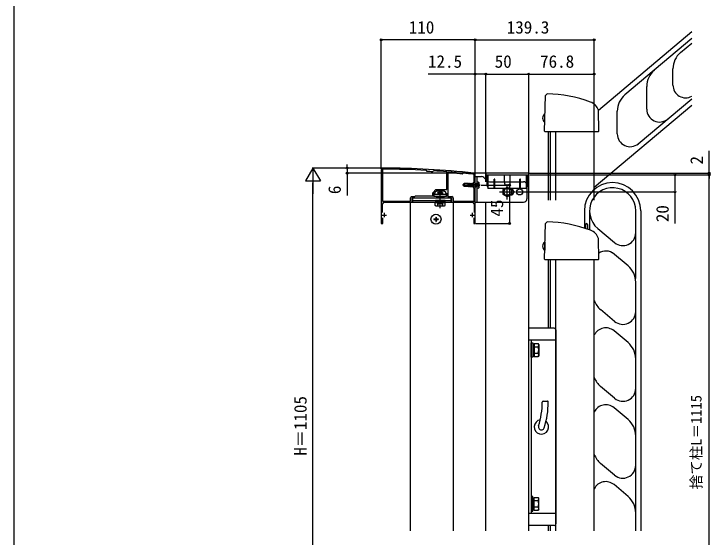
# Model space of a CAD drawing. Units: millimetres, scale not verified. Extents: x -875 to 875, y -1303 to 1295.
# Drawn here: x -875 to -60, y -838 to -225 of the extents above; entities that cross this region are included whole.
import ezdxf
from ezdxf.enums import TextEntityAlignment as Align

# ---------------------------------------------------------------- set-up
doc = ezdxf.new("R2010")
doc.units = ezdxf.units.MM
doc.header["$LTSCALE"] = 8
for name, color, linetype in [('0-2_YKK_11', 7, 'Continuous'), ('0-4_YKK_12', 2, 'Continuous'), ('0-5_YKK_13', 4, 'Continuous'), ('0-6_YKK_D', 6, 'Continuous'), ('0-7_YKK_ZWAK', 7, 'Continuous')]:
    doc.layers.add(name, color=color, linetype=linetype)
doc.styles.add('ＭＳ ゴシック', font='')
doc.styles.get('ＭＳ ゴシック').set_extended_font_data('MS Gothic')

msp = doc.modelspace()

# ---------------------------------------------------------------- linework, layer by layer
at = {"layer": '0-2_YKK_11'}
for p, q in [((-366.976, -410.151), (-367.3, -410.45)), ((-443.5, -457.641), (-443.5, -447.7)), ((-336.5, -447.7), (-336.5, -457.641)), ((-444, -460.7), (-439, -460.7)), ((-441.5, -458.2), (-441.5, -463.2)), ((-341, -460.7), (-336, -460.7)), ((-338.5, -458.2), (-338.5, -463.2))]:
    msp.add_line(p, q, dxfattribs=at)
for points in [[(-445, -407.7), (-445, -470.7), (-443.3, -470.7), (-443.3, -463.862)], [(-443.7, -408.001), (-443.7, -444.4), (-411, -444.4), (-411, -440.7)], [(-409.5, -439.2), (-406, -439.2), (-405, -438.2), (-384.7, -438.2), (-384.7, -434.703), (-380.997, -431), (-376, -431), (-368.3, -431), (-368.3, -410.324), (-368.577, -410.025)], [(-391.015, -409.729), (-391.223, -409.629), (-392.182, -408.552), (-392.39, -408.452)], [(-383.763, -408.956), (-383.981, -409.031), (-385.057, -409.989), (-385.275, -410.064)], [(-367.3, -410.45), (-367.3, -439.2), (-362.5, -439.2)], [(-361, -440.7), (-361, -444.4), (-336.5, -444.4), (-336.5, -429.2), (-337, -428.7), (-337, -422.7), (-336.5, -422.2), (-336.5, -413.947)], [(-348.827, -411.764), (-349.048, -411.832), (-350.244, -412.825), (-356.218, -412.271), (-357.218, -411.066), (-357.422, -410.959)], [(-336.7, -463.862), (-336.7, -470.7), (-335, -470.7), (-335, -413.7)], [(-441.5, -445.7), (-409, -445.7), (-409, -440.7), (-380, -440.7), (-380, -439.2), (-383.5, -439.2), (-383.5, -435.2), (-382, -435.2), (-382, -433.7), (-380.5, -432.2), (-376.458, -432.2), (-376.275, -432.08), (-375.725, -432.08), (-375.542, -432.2), (-371.5, -432.2), (-370, -433.7), (-370, -435.2), (-368.5, -435.2), (-368.5, -439.2), (-372, -439.2), (-372, -440.7), (-363, -440.7), (-363, -445.7), (-338.5, -445.7)]]:
    msp.add_lwpolyline(points, dxfattribs=at)
for centre, radius, start, end in [((-443, -407.7), 2, 89.80939, 179.99999), ((-442.7, -408.001), 1, 89.79207, 179.99998), ((-446.32, -1405.691), 999.997, 83.71122, 89.80938), ((-446.32, -1405.685), 998.69, 86.90445, 89.7921), ((-446.319, -1405.677), 997.482, 86.49138, 86.82169), ((-446.319, -1405.681), 998.686, 85.53529, 86.4087), ((-446.317, -1405.654), 998.659, 84.8931, 85.4432), ((-446.321, -1405.695), 998.701, 83.73822, 84.39786), ((-337.5, -413.947), 1, 360, 83.73824), ((-337, -413.7), 2, 359.99999, 83.71124), ((-409.5, -440.7), 1.5, 90.00001, 179.99999), ((-362.5, -440.7), 1.5, 0.00001, 89.99999), ((-441.5, -447.7), 2, 90.00001, 179.99999), ((-338.5, -447.7), 2, 0.00001, 89.99999)]:
    msp.add_arc(centre, radius, start, end, dxfattribs=at)
at = {"layer": '0-4_YKK_12'}
for p, q in [((-322.5, -421.697), (-322.5, -413.7)), ((-272.5, -830.2), (-272.5, -413.7)), ((-411, -445.7), (-381.75, -445.7)), ((-411, -830.2), (-411, -445.7)), ((-322.5, -830.2), (-322.5, -445.7))]:
    msp.add_line(p, q, dxfattribs=at)
msp.add_lwpolyline([(-370.25, -445.7), (-361, -445.7), (-361, -830.2)], dxfattribs=at)
at = {"layer": '0-5_YKK_13'}
for p, q in [((-81.541, -246.38), (-190.971, -338.203)), ((-81.541, -254.212), (-159.869, -319.937)), ((-94.755, -270.522), (-81.541, -259.434)), ((-103.685, -308.507), (-103.685, -289.673)), ((-134.327, -336.829), (-134.327, -310.163)), ((-254, -362.487), (-252.907, -320.76)), ((-252.907, -320.76), (-250.855, -318.8)), ((-144.193, -377.275), (-81.541, -324.704)), ((-81.541, -332.537), (-195.705, -428.331)), ((-190.335, -362.487), (-190.973, -338.124)), ((-168.799, -365.755), (-168.799, -339.088)), ((-253.804, -342.339), (-253.804, -352.04)), ((-253.564, -345.09), (-253.804, -345.09)), ((-253.674, -349.29), (-253.804, -349.29)), ((-253.318, -363.17), (-254, -362.487)), ((-191.018, -363.17), (-253.318, -363.17)), ((-249.3, -443.17), (-249.3, -363.17)), ((-247.1, -443.17), (-247.1, -363.17)), ((-240.7, -443.17), (-240.7, -363.17)), ((-195.7, -443.17), (-195.7, -363.17)), ((-190.335, -362.487), (-191.018, -363.17)), ((-322.7, -413.7), (-322.7, -412.7)), ((-322.7, -413.7), (-272.3, -413.7)), ((-273.3, -411.7), (-321.7, -411.7)), ((-321.2, -426.403), (-321.2, -413.7)), ((-301, -422.7), (-301, -413.7)), ((-294, -422.7), (-294, -413.7)), ((-275, -429.7), (-275, -413.7)), ((-273.8, -426.403), (-273.8, -413.7)), ((-272.3, -413.7), (-272.3, -412.7)), ((-341.57, -427.8), (-342.361, -423.6)), ((-341.47, -427.8), (-342.261, -423.6)), ((-341.9, -424.225), (-342.261, -423.6)), ((-340.17, -427.8), (-340.961, -423.6)), ((-340.07, -427.8), (-340.861, -423.6)), ((-340.5, -424.225), (-340.861, -423.6)), ((-339.922, -424.225), (-339.561, -423.6)), ((-338.77, -427.8), (-339.561, -423.6)), ((-339.561, -423.6), (-339.461, -423.6)), ((-338.67, -427.8), (-339.461, -423.6)), ((-339.1, -424.225), (-339.461, -423.6)), ((-338.522, -424.225), (-338.161, -423.6)), ((-337.37, -427.8), (-338.161, -423.6)), ((-338.161, -423.6), (-338.061, -423.6)), ((-337.27, -427.8), (-338.061, -423.6)), ((-337.7, -424.225), (-338.061, -423.6)), ((-335, -445.7), (-335, -415.7)), ((-335, -415.7), (-327.657, -415.7)), ((-334.322, -424.225), (-333.961, -423.6)), ((-333.961, -423.6), (-333.861, -423.6)), ((-333.5, -426.049), (-333.961, -423.6)), ((-333.5, -424.225), (-333.861, -423.6)), ((-333.5, -425.517), (-333.861, -423.6)), ((-333, -415.7), (-333, -445.7)), ((-331.52, -422.096), (-333, -421.7)), ((-333, -421.7), (-333, -429.7)), ((-330.433, -423.5), (-332.364, -424.442)), ((-321.171, -420.528), (-324.828, -416.872)), ((-318.343, -421.7), (-278.5, -421.7)), ((-313, -429.7), (-313, -418.7)), ((-312, -418.7), (-313, -418.7)), ((-312, -429.7), (-312, -418.7)), ((-283, -429.7), (-283, -418.7)), ((-282, -418.7), (-283, -418.7)), ((-282, -429.7), (-282, -418.7)), ((-376, -452.822), (-376, -431.411)), ((-329.2, -425.7), (-350, -425.7)), ((-349, -425.7), (-347.938, -424)), ((-349, -425.7), (-347.938, -427.4)), ((-348.773, -425.604), (-343.5, -427.017)), ((-343.5, -424), (-347.938, -424)), ((-343.5, -427.4), (-347.938, -427.4)), ((-343.5, -427.4), (-343.5, -424)), ((-343.3, -424.225), (-343.5, -424)), ((-342.87, -427.8), (-343.5, -424.455)), ((-342.97, -427.8), (-343.5, -424.986)), ((-343.5, -426.545), (-343.331, -427.175)), ((-343.5, -427.175), (-343.331, -427.175)), ((-343.331, -427.175), (-342.97, -427.8)), ((-343.3, -424.225), (-342.722, -424.225)), ((-342.509, -427.175), (-343.3, -424.225)), ((-342.97, -427.8), (-342.87, -427.8)), ((-342.509, -427.175), (-342.87, -427.8)), ((-342.722, -424.225), (-341.931, -427.175)), ((-342.509, -427.175), (-341.931, -427.175)), ((-341.931, -427.175), (-341.57, -427.8)), ((-341.109, -427.175), (-341.9, -424.225)), ((-341.9, -424.225), (-341.322, -424.225)), ((-341.57, -427.8), (-341.47, -427.8)), ((-341.109, -427.175), (-341.47, -427.8)), ((-341.322, -424.225), (-340.531, -427.175)), ((-341.109, -427.175), (-339.131, -427.175)), ((-340.531, -427.175), (-340.17, -427.8)), ((-339.709, -427.175), (-340.5, -424.225)), ((-340.5, -424.225), (-339.922, -424.225)), ((-340.17, -427.8), (-340.07, -427.8)), ((-339.709, -427.175), (-340.07, -427.8)), ((-339.922, -424.225), (-339.131, -427.175)), ((-338.309, -427.175), (-339.1, -424.225)), ((-339.1, -424.225), (-338.522, -424.225)), ((-338.309, -427.175), (-338.67, -427.8)), ((-338.522, -424.225), (-337.731, -427.175)), ((-338.309, -427.175), (-337.731, -427.175)), ((-337.731, -427.175), (-337.37, -427.8)), ((-337, -426.837), (-337.7, -424.225)), ((-337.7, -424.225), (-337.122, -424.225)), ((-337.37, -427.8), (-337.27, -427.8)), ((-337, -427.332), (-337.27, -427.8)), ((-337.122, -424.225), (-337, -424.015)), ((-337.122, -424.225), (-337, -424.679)), ((-334.47, -427.8), (-335, -424.985)), ((-334.57, -427.8), (-335, -425.516)), ((-335, -426.918), (-334.931, -427.175)), ((-335, -427.175), (-334.931, -427.175)), ((-334.9, -424.225), (-334.322, -424.225)), ((-334.109, -427.175), (-334.47, -427.8)), ((-334.322, -424.225), (-333.531, -427.175)), ((-334.109, -427.175), (-333.5, -427.175)), ((-333.4, -424), (-333.5, -424)), ((-333.5, -427.4), (-333.5, -424)), ((-333.4, -427.4), (-333.5, -427.4)), ((-332.364, -424.442), (-333.033, -425.7)), ((-331.52, -429.304), (-333, -429.7)), ((-321.2, -426.403), (-320, -429.7)), ((-296, -430.2), (-298.5, -430.2)), ((-297.5, -442.7), (-297.5, -424.7)), ((-296, -430.2), (-293.5, -430.2)), ((-273.8, -426.403), (-275, -429.7)), ((-274.5, -425.7), (-274.5, -441.7)), ((-379, -435), (-378, -434)), ((-379, -435), (-373, -435)), ((-379, -435), (-379, -436.3)), ((-379, -439.2), (-379, -439.9)), ((-379, -439.9), (-373, -439.9)), ((-379, -439.9), (-378.538, -440.7)), ((-378.46, -434.46), (-378.46, -436.3)), ((-378.46, -439.2), (-378.46, -440.7)), ((-374, -434), (-378, -434)), ((-373, -435), (-374, -434)), ((-373.54, -434.46), (-373.54, -436.3)), ((-373.54, -439.2), (-373.54, -440.7)), ((-373, -439.9), (-373.462, -440.7)), ((-373, -436.3), (-373, -435)), ((-373, -439.9), (-373, -439.2)), ((-306.5, -433.7), (-288.5, -433.7)), ((-298.5, -437.2), (-296, -437.2)), ((-293.5, -437.2), (-296, -437.2)), ((-408.5, -440.7), (-408.5, -445.7)), ((-408.5, -440.7), (-363.5, -440.7)), ((-408.5, -443.7), (-363.5, -443.7)), ((-408.5, -445.7), (-381.75, -445.7)), ((-381, -446), (-381.774, -446.447)), ((-381.773, -449.554), (-381.773, -446.447)), ((-370.25, -443.7), (-381.75, -443.7)), ((-381.75, -444.5), (-381.75, -446)), ((-381.75, -444.5), (-370.25, -444.5)), ((-381.75, -446), (-370.25, -446)), ((-381, -446), (-371, -446)), ((-378.887, -449.554), (-378.887, -446.447)), ((-373.113, -449.554), (-373.113, -446.447)), ((-371, -446), (-370.227, -446.447)), ((-370.25, -446), (-370.25, -444.5)), ((-370.25, -445.7), (-363.5, -445.7)), ((-370.227, -449.554), (-370.227, -446.447)), ((-363.5, -440.7), (-363.5, -445.7)), ((-335, -445.7), (-278.5, -445.7)), ((-381, -450), (-381.774, -449.554)), ((-381, -450), (-371, -450)), ((-371, -450), (-370.227, -449.554)), ((-207.263, -455.77), (-207.263, -475.966)), ((-201.263, -455.77), (-201.263, -478.001)), ((-141.263, -455.77), (-141.263, -830.2)), ((-381.35, -463.2), (-380.65, -463.2)), ((-381.35, -463.2), (-381.35, -464.85)), ((-380.65, -463.2), (-380.65, -464.85)), ((-383.5, -465.35), (-383.5, -466.05)), ((-383.5, -465.35), (-381.85, -465.35)), ((-383.5, -466.05), (-381.85, -466.05)), ((-381.35, -466.55), (-381.35, -468.2)), ((-381.35, -468.2), (-380.65, -468.2)), ((-380.65, -466.55), (-380.65, -468.2)), ((-380.15, -465.35), (-378.5, -465.35)), ((-380.15, -466.05), (-378.5, -466.05)), ((-378.5, -465.35), (-378.5, -466.05)), ((-254, -512.487), (-252.907, -470.76)), ((-252.907, -470.76), (-250.855, -468.8)), ((-205.763, -476.449), (-205.763, -471.77)), ((-203.763, -471.77), (-203.763, -477.12)), ((-191.618, -476.453), (-171.905, -492.995)), ((-190.335, -512.487), (-190.973, -488.124)), ((-253.784, -492.319), (-253.784, -502.02)), ((-253.544, -495.07), (-253.784, -495.07)), ((-253.654, -499.27), (-253.784, -499.27)), ((-156.193, -520.092), (-174.263, -504.93)), ((-253.318, -513.17), (-254, -512.487)), ((-191.018, -513.17), (-253.318, -513.17)), ((-249.3, -593.17), (-249.3, -513.17)), ((-247.1, -593.17), (-247.1, -513.17)), ((-240.7, -830.2), (-240.7, -513.17)), ((-195.7, -830.2), (-195.7, -513.17)), ((-190.335, -512.487), (-191.018, -513.17)), ((-147.263, -573.742), (-147.263, -539.195)), ((-171.905, -585.233), (-188.333, -571.448)), ((-147.263, -629.195), (-147.263, -573.742)), ((-242.7, -593.2), (-272.5, -593.2)), ((-240.7, -595.2), (-240.7, -822.2)), ((-156.193, -610.092), (-172.621, -596.307)), ((-240.7, -607.2), (-272.6, -607.2)), ((-269.4, -607.2), (-269.4, -810.2)), ((-267.8, -611.65), (-266.2, -611.65)), ((-266.2, -618.45), (-267.8, -618.45)), ((-266.2, -618.95), (-267.8, -618.95)), ((-266.2, -611.194), (-261.28, -611.194)), ((-266.2, -611.194), (-266.2, -626.206)), ((-266.2, -614.7), (-266.2, -622.7)), ((-266.2, -614.947), (-261.28, -614.947)), ((-260.7, -612.2), (-261.28, -611.194)), ((-260.7, -612.2), (-260.7, -625.2)), ((-267.8, -625.75), (-266.2, -625.75)), ((-266.2, -622.453), (-261.28, -622.453)), ((-266.2, -626.206), (-261.28, -626.206)), ((-260.7, -625.2), (-261.28, -626.206)), ((-147.263, -663.742), (-147.263, -629.195)), ((-171.905, -675.233), (-188.333, -661.448)), ((-147.263, -719.195), (-147.263, -663.742)), ((-255.596, -678.7), (-250.596, -678.7)), ((-156.193, -700.092), (-172.621, -686.307)), ((-147.263, -753.742), (-147.263, -719.195)), ((-171.905, -765.233), (-188.333, -751.448)), ((-147.263, -809.195), (-147.263, -753.742)), ((-156.193, -790.092), (-172.621, -776.307)), ((-267.8, -791.65), (-266.2, -791.65)), ((-266.2, -798.45), (-267.8, -798.45)), ((-266.2, -791.194), (-261.28, -791.194)), ((-266.2, -806.206), (-266.2, -791.194)), ((-266.2, -802.7), (-266.2, -794.7)), ((-266.2, -794.947), (-261.28, -794.947)), ((-260.7, -792.2), (-261.28, -791.194)), ((-260.7, -805.2), (-260.7, -792.2)), ((-266.2, -798.95), (-267.8, -798.95)), ((-267.8, -805.75), (-266.2, -805.75)), ((-266.2, -802.453), (-261.28, -802.453)), ((-266.2, -806.206), (-261.28, -806.206)), ((-260.7, -805.2), (-261.28, -806.206)), ((-240.7, -810.2), (-272.6, -810.2)), ((-147.263, -830.2), (-147.263, -809.195)), ((-242.7, -824.2), (-272.5, -824.2)), ((-249.3, -830.2), (-249.3, -824.17)), ((-247.1, -830.2), (-247.1, -824.17))]:
    msp.add_line(p, q, dxfattribs=at)
for points in [[(-275, -429.7), (-320, -429.7), (-320, -413.7)], [(-342.722, -424.225), (-342.361, -423.6), (-342.261, -423.6)], [(-341.322, -424.225), (-340.961, -423.6), (-340.861, -423.6)], [(-339.131, -427.175), (-338.77, -427.8), (-338.67, -427.8)], [(-334.109, -427.175), (-334.9, -424.225), (-335, -424.051)], [(-334.931, -427.175), (-334.57, -427.8), (-334.47, -427.8)], [(-330.433, -427.9), (-332.364, -426.958), (-333.033, -425.7)], [(-381.75, -443.7), (-381.75, -444.5), (-370.25, -444.5), (-370.25, -443.7)], [(-379.05, -450.003), (-377.9, -447.645), (-376, -446.635)], [(-372.95, -450.003), (-374.1, -447.645), (-376, -446.635)], [(-147.263, -535.13), (-147.263, -481.507), (-147.263, -455.765)]]:
    msp.add_lwpolyline(points, dxfattribs=at)
for points in [[(-297.5, -439.473), (-302.5, -436.587), (-302.5, -430.813), (-297.5, -427.926), (-292.5, -430.813), (-292.5, -436.587)], [(-383, -436.3), (-369, -436.3), (-369, -439.2), (-383, -439.2)], [(-269.4, -627.2), (-269.4, -610.2), (-267.8, -610.2), (-267.8, -627.2)], [(-269.4, -790.2), (-269.4, -807.2), (-267.8, -807.2), (-267.8, -790.2)]]:
    msp.add_lwpolyline(points, close=True, dxfattribs=at)
for centre, radius in [((-297.5, -433.7), 5), ((-283, -433.7), 3.5), ((-381, -465.7), 5.9)]:
    msp.add_circle(centre, radius, dxfattribs=at)
for centre, radius, start, end in [((-78.685, -289.673), 25, 130, 180), ((-109.327, -310.163), 25, 130, 180), ((-88.685, -308.507), 15, 180, 298.44284), ((-253.923, -473.27), 154.5, 69.60904, 88.86229), ((-143.799, -339.088), 25, 130, 180), ((-205.318, -342.511), 15, 17.00535, 69.60904), ((-119.327, -336.83), 15, 180.00001, 310), ((-250.105, -347.19), 6.1, 127.32274, 232.67726), ((-153.799, -365.755), 15, 180.00001, 310), ((-321.7, -412.7), 1, 90, 180), ((-273.3, -412.7), 1, 0, 90), ((-333.4, -423.6), 0.4, 270, 0), ((-331.883, -423.449), 1.4, 14.32332, 75), ((-340.7, -425.7), 10.5, 345.67668, 14.32332), ((-327.657, -419.7), 4, 45.00008, 90), ((-318.343, -417.7), 4, 225.00008, 270), ((-297.5, -422.7), 3.5, 180, 0), ((-278.5, -425.7), 4, 0, 90), ((-174.263, -455.77), 33, 0, 180), ((-348.825, -425.797), 0.2, 75, 148), ((-349.907, -425.54), 2.5, 350.31336, 38.01351), ((-333.4, -427.8), 0.4, 0, 90), ((-331.883, -427.951), 1.4, 285, 345.67668), ((-298.5, -433.7), 3.5, 90, 270), ((-293.5, -433.7), 3.5, 270, 90), ((-174.263, -455.77), 27, 0, 229.99999), ((-174.263, -455.77), 27, 0, 229.99999), ((-380.33, -448.556), 2.556, 55.61708, 124.38292), ((-376, -455.554), 9.554, 72.41276, 107.58724), ((-371.67, -448.556), 2.556, 55.61708, 124.38292), ((-278.5, -441.7), 4, 270, 0), ((-380.33, -447.445), 2.556, 235.61708, 304.38292), ((-376, -440.447), 9.554, 252.41276, 287.58724), ((-371.67, -447.445), 2.556, 235.61708, 304.38292), ((-381.85, -464.85), 0.5, 270, 0), ((-381.85, -466.55), 0.5, 0, 90), ((-380.15, -464.85), 0.5, 180, 270), ((-380.15, -466.55), 0.5, 90, 180), ((-253.923, -623.27), 154.5, 69.60904, 88.86229), ((-204.763, -471.77), 1, 0, 180), ((-205.318, -492.511), 15, 17.00535, 69.60904), ((-162.263, -481.504), 15, 230.00011, 0), ((-250.085, -497.17), 6.1, 127.32274, 232.67726), ((-182.263, -517.798), 15, 50.00011, 123.17318), ((-172.263, -539.243), 25, 0, 50.00011), ((-172.263, -552.297), 25, 200.36936, 230.00037), ((-162.263, -573.742), 15, 230.00011, 0), ((-242.7, -595.2), 2, 0, 90), ((-182.263, -607.798), 15, 50.00011, 153.60881), ((-172.263, -629.243), 25, 0, 50.00011), ((-264.022, -613.071), 3.323, 325.61575, 34.38425), ((-273.119, -618.7), 12.419, 342.41205, 17.58795), ((-264.022, -624.329), 3.323, 325.61575, 34.38425), ((-172.263, -642.297), 25, 200.36936, 230.00037), ((-162.263, -663.742), 15, 230.00011, 0), ((-349.596, -679.563), 93, 342.42628, 359.9168), ((-255.596, -679.7), 1, 90, 179.9168), ((-349.596, -679.563), 100, 342.42628, 359.921), ((-250.596, -679.7), 1, 359.921, 90), ((-182.263, -697.798), 15, 50.00011, 153.60881), ((-257.6, -708.7), 8.5, 99.06344, 50.39019), ((-172.263, -719.243), 25, 0, 50.00011), ((-257.6, -708.7), 3.5, 162.42628, 342.42628), ((-172.263, -732.297), 25, 200.36936, 230.00037), ((-162.263, -753.742), 15, 230.00011, 0), ((-182.263, -787.798), 15, 50.00011, 153.60881), ((-172.263, -809.243), 25, 0, 50.00011), ((-264.022, -793.071), 3.323, 325.61575, 34.38425), ((-273.119, -798.7), 12.419, 342.41205, 17.58795), ((-264.022, -804.329), 3.323, 325.61575, 34.38425), ((-242.7, -822.2), 2, 270, 0)]:
    msp.add_arc(centre, radius, start, end, dxfattribs=at)
for centre, major_axis, start_param, end_param in [((-312.5, -427.783), (0, -1.38), 1.5707963, 4.712389), ((-282.5, -427.783), (0, 1.38), 4.712389, 7.8539816)]:
    msp.add_ellipse(centre, major_axis=major_axis, ratio=0.362319, start_param=start_param, end_param=end_param, dxfattribs=at)
at = {"layer": '0-6_YKK_D'}
for p, q in [((-445, -406.7), (-445, -254.7)), ((-335, -255.7), (-445, -255.7)), ((-335, -412.7), (-335, -254.7)), ((-335, -412.7), (-335, -254.7)), ((-335, -255.7), (-195.7, -255.7)), ((-195.7, -362.17), (-195.7, -254.7)), ((-335, -412.7), (-335, -294.7)), ((-322.5, -412.7), (-322.5, -294.7)), ((-322.5, -412.7), (-322.5, -294.7)), ((-322.5, -295.7), (-272.5, -295.7)), ((-272.5, -412.7), (-272.5, -294.7)), ((-272.5, -412.7), (-272.5, -294.7)), ((-272.5, -295.7), (-195.7, -295.7)), ((-195.7, -362.17), (-195.7, -294.7)), ((-61.263, -411.7), (-61.263, -385.509)), ((-525, -405.7), (-533.75, -420.855)), ((-444, -405.7), (-526, -405.7)), ((-525, -405.7), (-516.25, -420.855)), ((-525, -405.7), (-525, -436.011)), ((-444, -405.7), (-486, -405.7)), ((-485, -405.7), (-485, -401.4)), ((-485, -405.7), (-485, -411.7)), ((-322.7, -411.7), (-486, -411.7)), ((-485, -411.7), (-485, -437.664)), ((-272.3, -411.7), (-60.263, -411.7)), ((-271.3, -413.7), (-60.263, -413.7)), ((-271.3, -413.7), (-100.263, -413.7)), ((-271.3, -413.7), (-60.263, -413.7)), ((-61.263, -413.7), (-61.263, -411.7)), ((-61.263, -413.7), (-61.263, -418)), ((-61.263, -990.7), (-61.263, -413.7)), ((-533.75, -420.855), (-516.25, -420.855)), ((-525, -955.2), (-525, -423.2)), ((-328.2, -425.7), (-294, -425.7)), ((-295, -425.7), (-295, -470.7)), ((-287.5, -433.7), (-100.263, -433.7)), ((-334.3, -470.7), (-294, -470.7))]:
    msp.add_line(p, q, dxfattribs=at)
for points in [[(-322.5, -295.7), (-335, -295.7), (-390.3, -295.7)], [(-101.263, -413.7), (-101.263, -433.7), (-101.263, -470.591)]]:
    msp.add_lwpolyline(points, dxfattribs=at)
for centre in [(-445, -255.7), (-335, -255.7), (-335, -255.7), (-195.7, -255.7), (-335, -295.7), (-322.5, -295.7), (-322.5, -295.7), (-272.5, -295.7), (-272.5, -295.7), (-195.7, -295.7), (-485, -405.7), (-485, -411.7), (-101.263, -413.7), (-61.263, -411.7), (-61.263, -413.7), (-61.263, -413.7), (-295, -425.7), (-101.263, -433.7), (-295, -470.7)]:
    msp.add_circle(centre, 1.075, dxfattribs=at)
at = {"layer": '0-7_YKK_ZWAK'}
msp.add_line((-875, 1247.3), (-875, -1302.7), dxfattribs=at)

# ---------------------------------------------------------------- texts
at = {"layer": '0-6_YKK_D', "style": 'ＭＳ ゴシック'}
for s, p in [('110', (-412.841, -252.7)), ('139.3', (-298.191, -252.7)), ('12.5', (-390.368, -292.7)), ('50', (-312.272, -292.7)), ('76.8', (-259.157, -292.7))]:
    msp.add_text(s, height=14.66, dxfattribs=at).set_placement(p, align=Align.BOTTOM_LEFT)
for s, height, p in [('2', 14.66, (-64.263, -401.577)), ('6', 14.66, (-488, -436.254)), ('45', 14.66, (-298, -462.518)), ('20', 14.66, (-104.263, -469.068)), ('H＝1105', 14.66, (-528, -742.439)), ('捨て柱L＝1115', 12.46, (-66.485, -781.743))]:
    msp.add_text(s, height=height, rotation=90, dxfattribs=at).set_placement(p, align=Align.BOTTOM_LEFT)

doc.saveas('drawing.dxf')
